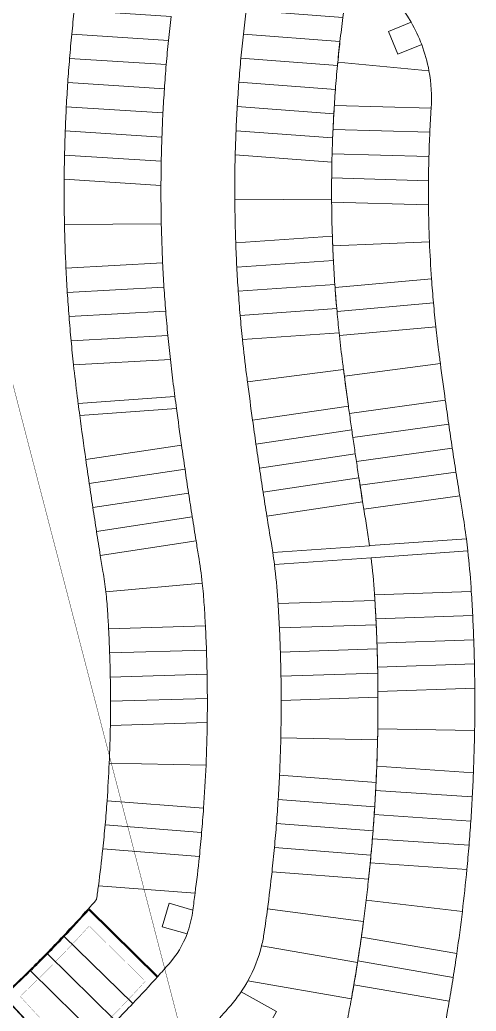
# Model space of a CAD drawing. Header units: centimetres. Extents: x -6122352 to 7132207, y -1694241 to 1947892.
# Drawn here: x 1583984 to 1697102, y -14655 to 231059 of the extents above; entities that cross this region are included whole.
import ezdxf

# ---------------------------------------------------------------- set-up
doc = ezdxf.new("R2010")
doc.units = ezdxf.units.CM
doc.header["$MEASUREMENT"] = 0
doc.linetypes.add('XR-AR-END-SETTING OUT PLAN$0$23261-XR-AR-SI-GF$0$HIDDEN', pattern=[0.375, 0.25, -0.125])
for name, color, linetype, lineweight, true_color in [('08-Compound Wall-2', 6, 'Continuous', 25, 0xff00ff), ('23585-XR-AR-DAMAC PLOT LIMITS$0$1-End units', 7, 'Continuous', 5, 0xf8991e), ('23585-XR-AR-DAMAC PLOT LIMITS$0$1-Open Space', 7, 'Continuous', 5, 0x90cf5a), ('23585-XR-AR-DAMAC PLOT LIMITS$0$1-Utility', 7, 'Continuous', 5, 0x8db1ff)]:
    doc.layers.add(name, color=color, linetype=linetype, lineweight=lineweight, true_color=true_color)
doc.layers.add('23585-XR-AR-BOUNDARY WALLS AND SETBACKS$0$setback', color=7, linetype='XR-AR-END-SETTING OUT PLAN$0$23261-XR-AR-SI-GF$0$HIDDEN')
doc.layers.add('@MI-REF LAYER', color=7, linetype='Continuous')
doc.layers.add('23585-XR-AR-DAMAC PLOT LIMITS$0$1-Mid units', color=41, linetype='Continuous', lineweight=5)
doc.layers.add('A-ANNO-TEXT', color=3, linetype='Continuous', lineweight=25)
doc.layers.add('23585-XR-AR-DAMAC PLOT LIMITS$0$D-Phase New', color=7, linetype='Continuous', true_color=0x000080)

# ---------------------------------------------------------------- blocks, each defined once
blk = doc.blocks.new('23585-XR-AR-BOUNDARY WALLS AND SETBACKS')
at = {"layer": '08-Compound Wall-2'}
for points in [[(497466.76, 2770054.51, 0.007166), (497466.58, 2770063.67, 0.004696), (497466.32, 2770069.66, 0.004696), (497465.94, 2770075.65, 0.007166), (497465.16, 2770084.77), (497489.15, 2770086.04)], [(497490.76, 2770054.75), (497466.96, 2770054.61, 0.007087), (497466.78, 2770063.67, 0.004696), (497466.52, 2770069.67, 0.004696), (497466.14, 2770075.66, 0.007002), (497465.38, 2770084.58), (497489.16, 2770085.84)]]:
    blk.add_lwpolyline(points, format="xyb", dxfattribs=at)
at = {"layer": '23585-XR-AR-BOUNDARY WALLS AND SETBACKS$0$setback', "ltscale": 40, "const_width": 0.05}
blk.add_lwpolyline([(497489.23, 2770057.64), (497469.73, 2770057.53, 0.004839), (497469.58, 2770063.77, 0.004696), (497469.31, 2770069.82, 0.004696), (497468.94, 2770075.86, 0.004727), (497468.44, 2770081.94), (497487.93, 2770082.97, -0.004518), (497488.42, 2770076.82, -0.004368), (497488.79, 2770070.85, -0.004368), (497489.05, 2770064.88, -0.0053)], format="xyb", close=True, dxfattribs=at)
blk = doc.blocks.new('A$C9d9485f6')
at = {"layer": 'A-ANNO-TEXT', "rotation": 312.4881850805905}
blk.add_blockref('23585-XR-AR-BOUNDARY WALLS AND SETBACKS', (-2377088.53, -1504219.25), dxfattribs=at)
blk = doc.blocks.new('23585-XR-AR-DAMAC PLOT LIMITS')
at = {"layer": '23585-XR-AR-DAMAC PLOT LIMITS$0$1-End units', "color": 251, "true_color": 0x636466}
for points in [[(497376.21, 2770281.38), (497359.5, 2770264.13, -0.002942), (497356.8, 2770266.97, -0.004503), (497352.73, 2770271.38, -0.000625), (497352.18, 2770272), (497369.05, 2770287.2, -0.061149)], [(497400.36, 2770258.68), (497384.89, 2770240.33, -0.001794), (497383.07, 2770241.88, -0.006316), (497376.74, 2770247.43), (497393.45, 2770264.69, 0.00741)], [(497407.45, 2770252.88), (497392.89, 2770233.79), (497392.32, 2770234.24, -0.004503), (497387.66, 2770238.02, -0.00271), (497384.89, 2770240.33), (497400.36, 2770258.68, 0.007404)], [(497376.19, 2770247.93), (497360.09, 2770230.14, -0.007791), (497351.95, 2770237.73), (497369.47, 2770254.18, 0.006882)], [(497376.74, 2770247.43, 0.006316), (497383.07, 2770241.88), (497368.12, 2770223.09, -0.007481), (497360.09, 2770230.14), (497376.19, 2770247.93, 0.00056)], [(497424.45, 2770240.28), (497410.69, 2770220.62, -0.000372), (497409.29, 2770221.6, -0.000389), (497407.83, 2770222.62, -0.004996), (497402.43, 2770226.51), (497416.99, 2770245.6, 0.004646), (497421.65, 2770242.24, 0.00076)], [(497431.97, 2770235.06), (497418.33, 2770215.32, -0.000406), (497416.8, 2770216.37, -0.001622), (497410.69, 2770220.62), (497424.45, 2770240.28, 0.002037)], [(497402.43, 2770226.51, 0.004996), (497407.83, 2770222.62, 0.000389), (497409.29, 2770221.6), (497395.5, 2770201.96, -0.000388), (497394.01, 2770203.01, -0.006141), (497386.9, 2770208.15), (497401.85, 2770226.94)], [(497416.8, 2770216.37), (497403.37, 2770196.48, -0.002047), (497395.5, 2770201.96), (497409.29, 2770221.6, 0.001994)], [(497460.82, 2770215.7), (497446.04, 2770197.07), (497445.87, 2770196.86, 0.006713), (497442.15, 2770199.36, -0.001018), (497438.24, 2770201.92), (497451.89, 2770221.67, 0.000896), (497455.26, 2770219.47, -0.008803)], [(497352.17, 2770212.68), (497336.09, 2770194.87, -0.007011), (497327.77, 2770202.38), (497345.13, 2770219.02, 0.006306)], [(497471.25, 2770207.82), (497455.67, 2770189.55), (497455.49, 2770189.7, 0.013464), (497448.33, 2770195.13), (497463.26, 2770213.95, -0.011943), (497470.51, 2770208.42, -0.000545)], [(497359.55, 2770206.37), (497344.34, 2770187.81, -0.006794), (497336.09, 2770194.87), (497352.17, 2770212.68, 0.006467)], [(497438.24, 2770201.92, 0.001018), (497442.15, 2770199.36, -0.006713), (497445.87, 2770196.86), (497430.91, 2770178.02, 0.00392), (497429.05, 2770179.25, -0.001478), (497423.26, 2770183.05), (497436.69, 2770202.94, 0.000406)], [(497456.78, 2770188.65), (497441.14, 2770170.44, 0.000562), (497440.46, 2770170.98, 0.015498), (497433.39, 2770176.31), (497448.33, 2770195.13, -0.013464), (497455.49, 2770189.7, -0.001011)], [(497386.02, 2770186.25), (497371.07, 2770167.42, -0.000359), (497369.65, 2770168.43, -0.004932), (497363.25, 2770173.03), (497378.49, 2770191.62, 0.004081), (497383.47, 2770188.05, 0.000655)], [(497497.22, 2770185.13), (497480.73, 2770167.69, 0.004747), (497474.99, 2770173.02, 0.000866), (497473.93, 2770173.98), (497489.51, 2770192.25, -0.006014)], [(497396.01, 2770179.33), (497382.63, 2770159.4, -0.002279), (497373.53, 2770165.7), (497388.48, 2770184.53, 0.001923)], [(497504.76, 2770177.82), (497487.39, 2770161.25, 0.003946), (497482.72, 2770165.8, 0.001668), (497480.73, 2770167.69), (497497.22, 2770185.13, -0.006014)], [(497482.72, 2770165.8), (497466.12, 2770148.47, 0.005965), (497459.35, 2770154.8), (497474.99, 2770173.02, -0.006415)], [(497424.71, 2770160.01), (497410.15, 2770140.92, 0.012692), (497405.95, 2770143.82, -0.000834), (497402.56, 2770146.03), (497415.94, 2770165.96, 0.000782), (497419.06, 2770163.92, -0.013802)], [(497490.27, 2770158.38), (497472.73, 2770141.98, 0.005966), (497466.12, 2770148.47), (497482.72, 2770165.8, -0.006415)], [(497433.03, 2770153.44), (497417.35, 2770135.26, 0.003136), (497413.98, 2770138, 0.011987), (497410.15, 2770140.92), (497424.71, 2770160.01, -0.010877), (497429.01, 2770156.71, -0.003506)], [(497528.27, 2770152.58), (497510.07, 2770136.93, 0.003145), (497506.66, 2770140.84, 0.002469), (497503.95, 2770143.89), (497521.33, 2770160.46, -0.006014)], [(497535.01, 2770144.54), (497516.02, 2770129.84, 0.002344), (497513.56, 2770132.82, 0.00327), (497510.07, 2770136.93), (497528.27, 2770152.58, -0.006014)], [(497510.07, 2770136.93, -0.00327), (497513.56, 2770132.82), (497495.15, 2770117.41, 0.005966), (497489.12, 2770124.45), (497506.66, 2770140.84, -0.003145)], [(497458.59, 2770130.24), (497442.01, 2770112.88, 0.006717), (497435.34, 2770119.37), (497451.03, 2770137.56, -0.007109)], [(497548.01, 2770127.85), (497529.03, 2770113.16, 0.003428), (497525.63, 2770117.69, 0.002119), (497523.51, 2770120.46), (497542.49, 2770135.15, -0.005242)], [(497519.8, 2770125.18), (497520.02, 2770124.91), (497500.91, 2770110.15, 0.02355), (497498.92, 2770112.85, 0.003806), (497495.15, 2770117.41), (497513.56, 2770132.82, -0.005982)], [(497466.07, 2770122.56), (497448.54, 2770106.18, 0.006762), (497442.01, 2770112.88), (497458.59, 2770130.24, -0.00724)], [(497525.63, 2770117.69), (497505.02, 2770101.76, 0.065773), (497500.91, 2770110.15), (497520.02, 2770124.91, -0.005547)], [(497480.17, 2770106.79), (497462.62, 2770090.38, 0.006615), (497456.64, 2770097.32), (497474.18, 2770113.72, -0.006186)], [(497489.91, 2770076.92), (497465.94, 2770075.65, 0.007166), (497465.16, 2770084.77), (497489.15, 2770086.04, -0.006665)], [(497490.76, 2770054.65), (497466.76, 2770054.51, 0.007166), (497466.58, 2770063.67), (497490.55, 2770064.94, -0.007494)]]:
    blk.add_lwpolyline(points, format="xyb", close=True, dxfattribs=at)
at = {"layer": '23585-XR-AR-DAMAC PLOT LIMITS$0$1-Mid units', "color": 251, "true_color": 0x636466}
for points in [[(497348.75, 2770275.87), (497331.24, 2770259.43, -0.004204), (497327.31, 2770263.98), (497344.84, 2770280.43, 0.004507)], [(497380.4, 2770277.08), (497363.7, 2770259.84, -0.002944), (497360.95, 2770262.63, -0.001561), (497359.5, 2770264.13), (497376.21, 2770281.38), (497376.29, 2770281.3, 0.004761)], [(497384.67, 2770272.87), (497367.97, 2770255.62, -0.002942), (497365.17, 2770258.37, -0.001561), (497363.7, 2770259.84), (497380.4, 2770277.08, 0.004852)], [(497352.73, 2770271.38), (497335.23, 2770254.95, -0.004201), (497331.24, 2770259.43), (497348.75, 2770275.87, 0.004504)], [(497389.02, 2770268.74), (497372.32, 2770251.49, -0.002938), (497369.47, 2770254.18, -0.001565), (497367.97, 2770255.62), (497384.67, 2770272.87, 0.004852)], [(497356.8, 2770266.97), (497339.3, 2770250.55, -0.0042), (497335.23, 2770254.95), (497352.73, 2770271.38, 0.004503)], [(497393.45, 2770264.69), (497376.74, 2770247.43, -0.00056), (497376.19, 2770247.93, -0.003945), (497372.32, 2770251.49), (497389.02, 2770268.74, 0.004854)], [(497360.95, 2770262.63), (497343.44, 2770246.2, -0.0042), (497339.3, 2770250.55), (497356.8, 2770266.97, 0.004503)], [(497365.17, 2770258.37), (497347.66, 2770241.93, -0.004201), (497343.44, 2770246.2), (497360.95, 2770262.63, 0.004504)], [(497367.97, 2770255.62, 0.001565), (497369.47, 2770254.18), (497351.95, 2770237.73, -0.004204), (497347.66, 2770241.93), (497365.17, 2770258.37, 0.002942)], [(497412.18, 2770249.19), (497397.62, 2770230.11), (497397.05, 2770230.55, -0.003962), (497392.89, 2770233.79), (497407.45, 2770252.88, 0.004852)], [(497319.87, 2770244.67), (497302.53, 2770228.05, -0.003758), (497298.55, 2770232.55), (497315.9, 2770249.18, 0.003999)], [(497416.99, 2770245.6), (497402.43, 2770226.51), (497401.85, 2770226.94, -0.003963), (497397.62, 2770230.11), (497412.18, 2770249.19, 0.004852)], [(497323.9, 2770240.23), (497306.58, 2770223.61, -0.003756), (497302.53, 2770228.05), (497319.87, 2770244.67, 0.003997)], [(497328.01, 2770235.85), (497310.69, 2770219.24, -0.003755), (497306.58, 2770223.61), (497323.9, 2770240.23, 0.003995)], [(497387.66, 2770238.02), (497372.72, 2770219.23, -0.004201), (497368.12, 2770223.09), (497383.07, 2770241.88, 0.004504)], [(497392.32, 2770234.24), (497377.38, 2770215.46, -0.0042), (497372.72, 2770219.23), (497387.66, 2770238.02, 0.004503)], [(497332.19, 2770231.54), (497314.86, 2770214.93, -0.003755), (497310.69, 2770219.24), (497328.01, 2770235.85, 0.003995)], [(497436.92, 2770231.68), (497423.28, 2770211.93, -0.000406), (497421.74, 2770212.98, -0.000902), (497418.33, 2770215.32), (497431.97, 2770235.06, 0.001336)], [(497397.05, 2770230.55), (497382.11, 2770211.76, -0.0042), (497377.38, 2770215.46), (497392.32, 2770234.24, 0.004503)], [(497336.43, 2770227.3), (497319.1, 2770210.68, -0.003756), (497314.86, 2770214.93), (497332.19, 2770231.54, 0.003996)], [(497397.62, 2770230.11, 0.003963), (497401.85, 2770226.94), (497386.9, 2770208.15, -0.004201), (497382.11, 2770211.76), (497397.05, 2770230.55)], [(497441.89, 2770228.31), (497428.25, 2770208.57, -0.000406), (497426.71, 2770209.61, -0.000902), (497423.28, 2770211.93), (497436.92, 2770231.68, 0.001336)], [(497446.88, 2770224.98), (497433.24, 2770205.23, -0.000406), (497431.69, 2770206.26, -0.000902), (497428.25, 2770208.57), (497441.89, 2770228.31, 0.001336)], [(497340.74, 2770223.13), (497323.4, 2770206.5, -0.003758), (497319.1, 2770210.68), (497336.43, 2770227.3, 0.003998)], [(497345.13, 2770219.02), (497327.77, 2770202.38, -0.00376), (497323.4, 2770206.5), (497340.74, 2770223.13, 0.004001)], [(497451.89, 2770221.67), (497438.24, 2770201.92, -0.000406), (497436.69, 2770202.94, -0.000902), (497433.24, 2770205.23), (497446.88, 2770224.98, 0.001336)], [(497418.33, 2770215.32, 0.000902), (497421.74, 2770212.98), (497408.31, 2770193.08, -0.001281), (497403.37, 2770196.48), (497416.8, 2770216.37, 0.000406)], [(497423.28, 2770211.93, 0.000902), (497426.71, 2770209.61), (497413.28, 2770189.71, -0.001281), (497408.31, 2770193.08), (497421.74, 2770212.98, 0.000406)], [(497428.25, 2770208.57, 0.000902), (497431.69, 2770206.26), (497418.26, 2770186.37, -0.001281), (497413.28, 2770189.71), (497426.71, 2770209.61, 0.000406)], [(497364.19, 2770202.57), (497348.98, 2770184.01, -0.003755), (497344.34, 2770187.81), (497359.55, 2770206.37, 0.003995)], [(497436.69, 2770202.94), (497423.26, 2770183.05, -0.001281), (497418.26, 2770186.37), (497431.69, 2770206.26, 0.001308)], [(497475.9, 2770204.02), (497460.32, 2770185.76, 0.002772), (497456.78, 2770188.65, 0.000866), (497455.67, 2770189.55), (497471.25, 2770207.82, -0.003438)], [(497480.49, 2770200.16), (497464.92, 2770181.9, 0.002771), (497461.42, 2770184.85, 0.000866), (497460.32, 2770185.76), (497475.9, 2770204.02, -0.003437)], [(497368.9, 2770198.85), (497353.68, 2770180.28, -0.003756), (497348.98, 2770184.01), (497364.19, 2770202.57, 0.003996)], [(497373.66, 2770195.19), (497358.44, 2770176.62, -0.003757), (497353.68, 2770180.28), (497368.9, 2770198.85, 0.003998)], [(497485.03, 2770196.24), (497469.45, 2770177.97, 0.002771), (497466, 2770180.97, 0.000866), (497464.92, 2770181.9), (497480.49, 2770200.16, -0.003437)], [(497489.51, 2770192.25), (497473.93, 2770173.98, 0.002772), (497470.53, 2770177.03, 0.000866), (497469.45, 2770177.97), (497485.03, 2770196.24, -0.003438)], [(497378.49, 2770191.62), (497363.25, 2770173.03, -0.003759), (497358.44, 2770176.62), (497373.66, 2770195.19, 0.004)], [(497461.42, 2770184.85), (497445.78, 2770166.63, 0.003863), (497441.14, 2770170.44), (497456.78, 2770188.65, -0.003638)], [(497466, 2770180.97), (497450.37, 2770162.76, 0.003862), (497445.78, 2770166.63), (497461.42, 2770184.85, -0.003637)], [(497400.97, 2770175.95), (497387.59, 2770156.02, -0.001236), (497382.63, 2770159.4), (497396.01, 2770179.33, 0.001261)], [(497470.53, 2770177.03), (497454.89, 2770158.82, 0.003862), (497450.37, 2770162.76), (497466, 2770180.97, -0.003637)], [(497474.99, 2770173.02), (497459.35, 2770154.8, 0.003863), (497454.89, 2770158.82), (497470.53, 2770177.03, -0.003638)], [(497508.99, 2770173.57), (497491.62, 2770157, 0.001169), (497490.27, 2770158.38, 0.002469), (497487.39, 2770161.25), (497504.76, 2770177.82, -0.003438)], [(497405.94, 2770172.59), (497392.56, 2770152.67, -0.001236), (497387.59, 2770156.02), (497400.97, 2770175.95, 0.001261)], [(497410.93, 2770169.26), (497397.55, 2770149.34, -0.001236), (497392.56, 2770152.67), (497405.94, 2770172.59, 0.001261)], [(497513.17, 2770169.25), (497495.8, 2770152.69, 0.001168), (497494.46, 2770154.08, 0.002469), (497491.62, 2770157), (497508.99, 2770173.57, -0.003437)], [(497415.94, 2770165.96), (497402.56, 2770146.03, -0.001236), (497397.55, 2770149.34), (497410.93, 2770169.26, 0.001261)], [(497517.28, 2770164.88), (497499.91, 2770148.32, 0.001168), (497498.59, 2770149.73, 0.002469), (497495.8, 2770152.69), (497513.17, 2770169.25, -0.003437)], [(497521.33, 2770160.46), (497503.95, 2770143.89, 0.001169), (497502.66, 2770145.32, 0.002469), (497499.91, 2770148.32), (497517.28, 2770164.88, -0.003438)], [(497494.46, 2770154.08), (497476.93, 2770137.69, 0.003863), (497472.73, 2770141.98), (497490.27, 2770158.38, -0.003638)], [(497498.59, 2770149.73), (497481.06, 2770133.34, 0.003862), (497476.93, 2770137.69), (497494.46, 2770154.08, -0.003637)], [(497437.63, 2770149.58), (497421.95, 2770131.4, 0.004334), (497417.35, 2770135.26), (497433.03, 2770153.44, -0.004053)], [(497442.16, 2770145.64), (497426.48, 2770127.47, 0.004334), (497421.95, 2770131.4), (497437.63, 2770149.58, -0.004053)], [(497502.66, 2770145.32), (497485.13, 2770128.92, 0.003862), (497481.06, 2770133.34), (497498.59, 2770149.73, -0.003637)], [(497446.63, 2770141.64), (497430.95, 2770123.46, 0.004335), (497426.48, 2770127.47), (497442.16, 2770145.64, -0.004054)], [(497506.66, 2770140.84), (497489.12, 2770124.45, 0.003863), (497485.13, 2770128.92), (497502.66, 2770145.32, -0.003638)], [(497538.78, 2770139.87), (497519.8, 2770125.18, 0.003638), (497516.02, 2770129.84), (497535.01, 2770144.54, -0.003438)], [(497451.03, 2770137.56), (497435.34, 2770119.37, 0.004337), (497430.95, 2770123.46), (497446.63, 2770141.64, -0.004056)], [(497542.49, 2770135.15), (497523.51, 2770120.46, 0.003428), (497520.02, 2770124.91), (497519.8, 2770125.18), (497538.78, 2770139.87, -0.003437)], [(497470.16, 2770118.17), (497452.63, 2770101.79, 0.004334), (497448.54, 2770106.18), (497466.07, 2770122.56, -0.004053)], [(497474.18, 2770113.72), (497456.64, 2770097.32, 0.004335), (497452.63, 2770101.79), (497470.16, 2770118.17, -0.004054)], [(497490.29, 2770070.93), (497466.32, 2770069.66, 0.004696), (497465.94, 2770075.65), (497489.91, 2770076.92, -0.004368)], [(497490.55, 2770064.94), (497466.58, 2770063.67, 0.004696), (497466.32, 2770069.66), (497490.29, 2770070.93, -0.004368)]]:
    blk.add_lwpolyline(points, format="xyb", close=True, dxfattribs=at)
at = {"layer": '23585-XR-AR-DAMAC PLOT LIMITS$0$1-Open Space', "color": 251, "true_color": 0x636466}
blk.add_lwpolyline([(497298.55, 2770232.55, 0.003758), (497302.53, 2770228.05, 0.003756), (497306.58, 2770223.61, 0.003755), (497310.69, 2770219.24, 0.003755), (497314.86, 2770214.93, 0.003756), (497319.1, 2770210.68, 0.003758), (497323.4, 2770206.5, 0.00376), (497327.77, 2770202.38, 0.007011), (497336.09, 2770194.87, 0.006794), (497344.34, 2770187.81, 0.003755), (497348.98, 2770184.01, 0.003756), (497353.68, 2770180.28, 0.003757), (497358.44, 2770176.62, 0.003759), (497363.25, 2770173.03, 0.004932), (497369.65, 2770168.43, 0.000359), (497371.07, 2770167.42, 0.000619), (497373.53, 2770165.7, 0.002279), (497382.63, 2770159.4, 0.001236), (497387.59, 2770156.02, 0.001236), (497392.56, 2770152.67, 0.001236), (497397.55, 2770149.34, 0.001236), (497402.56, 2770146.03, 0.000834), (497405.95, 2770143.82, -0.012692), (497410.15, 2770140.92, -0.011987), (497413.98, 2770138, -0.003136), (497417.35, 2770135.26, -0.004334), (497421.95, 2770131.4, -0.004334), (497426.48, 2770127.47, -0.004335), (497430.95, 2770123.46, -0.004337), (497435.34, 2770119.37, -0.006717), (497442.01, 2770112.88, -0.006762), (497448.54, 2770106.18, -0.004334), (497452.63, 2770101.79, -0.004335), (497456.64, 2770097.32, -0.006615), (497462.62, 2770090.38, -0.002451), (497464.78, 2770087.77, -0.145599), (497464.86, 2770087.59, -0.002218), (497465.16, 2770084.77, -0.007166), (497465.94, 2770075.65, -0.004696), (497466.32, 2770069.66, -0.004696), (497466.58, 2770063.67, -0.007166), (497466.76, 2770054.51, -0.007171)], format="xyb", dxfattribs=at)
for points in [[(497357.16, 2770292.08), (497355.04, 2770286.44), (497360.75, 2770284.3), (497363, 2770290.28, -0.044945), (497369.05, 2770287.2), (497352.18, 2770272, -0.003879), (497348.75, 2770275.87, -0.004507), (497344.84, 2770280.43, -0.006883), (497339.03, 2770287.52), (497321.47, 2770271.05, -0.003821), (497318.08, 2770275.33), (497319.34, 2770281.77), (497330.03, 2770287.93, -0.187652)], [(497463.26, 2770213.95), (497448.33, 2770195.13), (497433.39, 2770176.31, 0.005262), (497430.91, 2770178.02), (497445.87, 2770196.86), (497446.04, 2770197.07), (497460.82, 2770215.7, -0.003934)], [(497388.48, 2770184.53), (497373.53, 2770165.7, -0.000619), (497371.07, 2770167.42), (497386.02, 2770186.25, 0.000632)], [(497546.92, 2770107.72, 0.97921), (497534.66, 2770074.63, 0.018167), (497521.76, 2770079.17, 0.014802), (497518.39, 2770080.11), (497519.19, 2770086.59), (497513.13, 2770087.33), (497512.39, 2770081.27, 0.004226), (497511.4, 2770081.4), (497507.6, 2770085.33, 0.002253), (497507.29, 2770088.57), (497518.58, 2770092.38), (497515.39, 2770101.85), (497505.91, 2770098.66, 0.015632), (497505.33, 2770100.81, 0.007013), (497505.02, 2770101.76), (497525.63, 2770117.69, -0.003428), (497529.03, 2770113.16), (497548.01, 2770127.85, -0.008813), (497556.95, 2770115.33), (497556.3, 2770109.66, -0.275446)], [(497482.87, 2770103.56), (497477.62, 2770100.38), (497480.78, 2770095.16), (497486.27, 2770098.49, -0.089348), (497488.72, 2770090.21, -0.003048), (497489.15, 2770086.04), (497465.16, 2770084.77, 0.002218), (497464.86, 2770087.59, 0.145599), (497464.78, 2770087.77, 0.002451), (497462.62, 2770090.38), (497480.17, 2770106.79, -0.002842)]]:
    blk.add_lwpolyline(points, format="xyb", close=True, dxfattribs=at)
at = {"layer": '23585-XR-AR-DAMAC PLOT LIMITS$0$1-Utility', "color": 251, "true_color": 0x636466}
for points in [[(497363, 2770290.28), (497360.75, 2770284.3), (497355.04, 2770286.44), (497357.16, 2770292.08, -0.040426)], [(497483.33, 2770103.01, -0.055522), (497486.27, 2770098.49), (497480.78, 2770095.16), (497477.62, 2770100.38), (497482.87, 2770103.56)], [(497507.29, 2770088.57, 0.001577), (497507.05, 2770090.84, 0.002545), (497506.65, 2770094.5, 0.029648), (497505.91, 2770098.66), (497515.39, 2770101.85), (497518.58, 2770092.38)]]:
    blk.add_lwpolyline(points, format="xyb", close=True, dxfattribs=at)
at = {"layer": '23585-XR-AR-DAMAC PLOT LIMITS$0$D-Phase New', "color": 8, "const_width": 0.1}
blk.add_lwpolyline([(496635, 2769907.99), (496746.31, 2769775.07, -0.043454), (497314.24, 2770181.16), (497589.03, 2770035.52), (497626.65, 2770080.85), (497688.92, 2770169.44), (497721.88, 2770225.24), (497753.19, 2770284.43), (497778.47, 2770344.43), (497799.05, 2770406.16), (497897.75, 2770368.6), (497949.66, 2770330.39), (498028.69, 2770146.61), (498277.97, 2770262.34), (498279.8, 2770271.46), (498007.3, 2770689.12)], format="xyb", dxfattribs=at)
blk.add_lwpolyline([(497321.18, 2769786.63), (497326.78, 2769790.41), (497360.2, 2769816.41), (497399.76, 2769847.18), (497492.14, 2769929.91), (497550.94, 2769991.99), (497583.53, 2770028.9), (497589.03, 2770035.52), (497314.24, 2770181.16, 0.036516), (496832.05, 2769846.37), (496874.35, 2769760.79), (496885.44, 2769737.97), (496936.56, 2769633.58), (496921.28, 2769621.25), (496900.1, 2769610.96, 0.033948), (496932.27, 2769551.82), (496968.84, 2769577.18), (497196.84, 2769708.74), (497249.2, 2769738.1)], format="xyb", close=True, dxfattribs=at)
blk = doc.blocks.new('A$Cf093b529')
at = {"layer": 'A-ANNO-TEXT'}
blk.add_blockref('23585-XR-AR-DAMAC PLOT LIMITS', (-495391.99, -2768603.44), dxfattribs=at)

msp = doc.modelspace()

# ---------------------------------------------------------------- block references
at = {"layer": '@MI-REF LAYER', "xscale": 1000, "yscale": 1000, "zscale": 1000}
msp.add_blockref('A$C9d9485f6', (-23958.95046, 48155.57226), dxfattribs=at)
at = {"layer": '@MI-REF LAYER', "xscale": 1000, "yscale": 1000, "zscale": 1000, "rotation": 312.4882903633292}
msp.add_blockref('A$Cf093b529', (-891608.73293, 539022.72011), dxfattribs=at)

doc.saveas('drawing.dxf')
